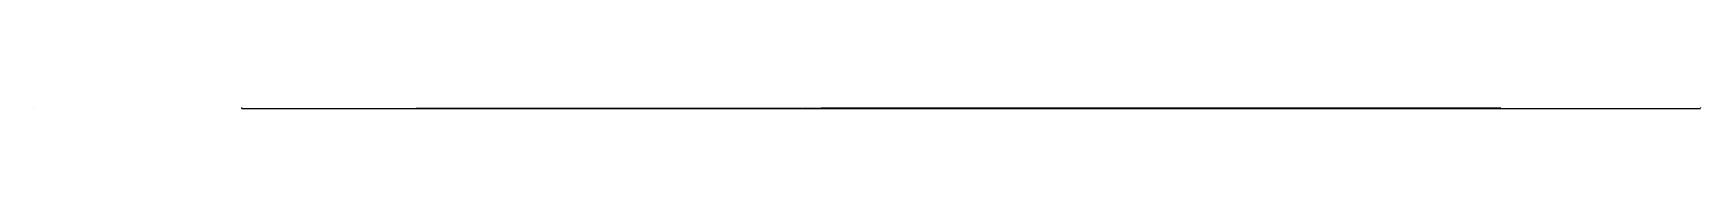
# Model space of a CAD drawing. Header units: metres. Extents: x -1 to 72750024, y 3999 to 4800.
# Drawn here: x 48750003 to 49150024, y 4279 to 4480 of the extents above; entities that cross this region are included whole.
import ezdxf

# ---------------------------------------------------------------- set-up
doc = ezdxf.new("R2010")
doc.units = ezdxf.units.M

msp = doc.modelspace()

# ---------------------------------------------------------------- linework, layer by layer
at = {"color": 7}
for p, q in [((48750003.013, 4480), (48750024.105, 4480)), ((48750003.013, 4480), (48750003.013, 4461.921)), ((48750024.105, 4461.921), (48750003.013, 4461.921)), ((48750006.026, 4473.974), (48750021.092, 4473.974)), ((48750024.105, 4480), (48750024.105, 4461.921)), ((48800000, 4460), (48799998.795, 4460)), ((48800000, 4424), (48799998.795, 4424)), ((48800000, 4388), (48799998.795, 4388)), ((48800000, 4352), (48799998.795, 4352)), ((48800000, 4316), (48799998.795, 4316)), ((48800000, 4280), (48799998.795, 4280)), ((48800000, 4452.8), (48799999.247, 4452.8)), ((48800000, 4445.6), (48799999.247, 4445.6)), ((48800000, 4438.4), (48799999.247, 4438.4)), ((48800000, 4431.2), (48799999.247, 4431.2)), ((48800000, 4416.8), (48799999.247, 4416.8)), ((48800000, 4409.6), (48799999.247, 4409.6)), ((48800000, 4402.4), (48799999.247, 4402.4)), ((48800000, 4395.2), (48799999.247, 4395.2)), ((48800000, 4380.8), (48799999.247, 4380.8)), ((48800000, 4373.6), (48799999.247, 4373.6)), ((48800000, 4366.4), (48799999.247, 4366.4)), ((48800000, 4359.2), (48799999.247, 4359.2)), ((48800000, 4344.8), (48799999.247, 4344.8)), ((48800000, 4337.6), (48799999.247, 4337.6)), ((48800000, 4330.4), (48799999.247, 4330.4)), ((48800000, 4323.2), (48799999.247, 4323.2)), ((48800000, 4308.8), (48799999.247, 4308.8)), ((48800000, 4301.6), (48799999.247, 4301.6)), ((48800000, 4294.4), (48799999.247, 4294.4)), ((48800000, 4287.2), (48799999.247, 4287.2)), ((48800000, 4280), (48800000, 4460)), ((48800000, 4280), (49150000, 4280)), ((48800000, 4280), (48800000, 4278.795)), ((48810000.001, 4280), (48810000.001, 4279.247)), ((48820000.002, 4280), (48820000.002, 4279.247)), ((48830000.003, 4280), (48830000.003, 4279.247)), ((48840000.003, 4280), (48840000.003, 4279.247)), ((48850000.001, 4280), (48850000.001, 4278.795)), ((48859999.998, 4280), (48859999.998, 4279.247)), ((48869999.996, 4280), (48869999.996, 4279.247)), ((48879999.993, 4280), (48879999.993, 4279.247)), ((48889999.991, 4280), (48889999.991, 4279.247)), ((48900000.002, 4280), (48900000.002, 4278.795)), ((48910000.006, 4280), (48910000.006, 4279.247)), ((48920000.01, 4280), (48920000.01, 4279.247)), ((48930000.015, 4280), (48930000.015, 4279.247)), ((48940000.019, 4280), (48940000.019, 4279.247)), ((48949999.996, 4280), (48949999.996, 4278.795)), ((48960000, 4280), (48960000, 4279.247)), ((48970000.005, 4280), (48970000.005, 4279.247)), ((48980000.009, 4280), (48980000.009, 4279.247)), ((48990000.013, 4280), (48990000.013, 4279.247)), ((49000000.004, 4280), (49000000.004, 4278.795)), ((49010000.008, 4280), (49010000.008, 4279.247)), ((49020000.012, 4280), (49020000.012, 4279.247)), ((49030000.003, 4280), (49030000.003, 4279.247)), ((49039999.994, 4280), (49039999.994, 4279.247)), ((49050000.012, 4280), (49050000.012, 4278.795)), ((49060000.002, 4280), (49060000.002, 4279.247)), ((49069999.993, 4280), (49069999.993, 4279.247)), ((49079999.984, 4280), (49079999.984, 4279.247)), ((49089999.975, 4280), (49089999.975, 4279.247)), ((49099999.992, 4280), (49099999.992, 4278.795)), ((49109999.983, 4280), (49109999.983, 4279.247)), ((49119999.974, 4280), (49119999.974, 4279.247)), ((49129999.964, 4280), (49129999.964, 4279.247)), ((49139999.955, 4280), (49139999.955, 4279.247)), ((49150000, 4280), (49150000, 4278.795)), ((49150003.013, 4460), (49150024.105, 4460)), ((49150003.013, 4460), (49150003.013, 4441.921)), ((49150024.105, 4441.921), (49150003.013, 4441.921)), ((49150006.026, 4453.974), (49150021.092, 4453.974)), ((49150024.105, 4460), (49150024.105, 4441.921))]:
    msp.add_line(p, q, dxfattribs=at)
at = {"color": 4}
for p, q in [((48750006.026, 4469.454), (48750021.092, 4469.454)), ((48829646.539, 4281.91), (48830085.461, 4283.27)), ((48830085.461, 4283.27), (48830397.529, 4283.505)), ((48830397.529, 4283.505), (48831157.029, 4284.992)), ((48831157.029, 4284.992), (48832418.811, 4286.062)), ((48832418.811, 4286.062), (48833521, 4288.494)), ((48833521, 4288.494), (48833671.77, 4288.133)), ((48833671.77, 4288.133), (48834868.289, 4290.014)), ((48834868.289, 4290.014), (48834942.461, 4290.204)), ((48834942.461, 4290.204), (48835023.73, 4289.65)), ((48835023.73, 4289.65), (48835386.789, 4291.037)), ((48835386.789, 4291.037), (48835778.469, 4292.178)), ((48835778.469, 4292.178), (48836813.922, 4293.13)), ((48836813.922, 4293.13), (48837057.531, 4292.122)), ((48837057.531, 4292.122), (48837453.859, 4293.074)), ((48837453.859, 4293.074), (48838098.02, 4294.446)), ((48838098.02, 4294.446), (48838161.48, 4294.684)), ((48838161.48, 4294.684), (48838315.289, 4294.738)), ((48838315.289, 4294.738), (48838432.73, 4295.117)), ((48838432.73, 4295.117), (48838760.5, 4295.116)), ((48838760.5, 4295.116), (48838786.422, 4295.404)), ((48838786.422, 4295.404), (48838957.609, 4295.564)), ((48838957.609, 4295.564), (48839391.391, 4295.673)), ((48839391.391, 4295.673), (48839498.199, 4296.478)), ((48839498.199, 4296.478), (48839973.59, 4296.938)), ((48839973.59, 4296.938), (48840178.078, 4297.116)), ((48840178.078, 4297.116), (48840207.078, 4297.739)), ((48840207.078, 4297.739), (48840261.621, 4297.2)), ((48840261.621, 4297.2), (48840292.43, 4297.301)), ((48840292.43, 4297.301), (48840358.219, 4297.22)), ((48840358.219, 4297.22), (48840414.34, 4297.534)), ((48840414.34, 4297.534), (48840485.629, 4297.729)), ((48840485.629, 4297.729), (48841034.82, 4298.468)), ((48841034.82, 4298.468), (48841144.109, 4298.15)), ((48841144.109, 4298.15), (48841862.75, 4299.493)), ((48841862.75, 4299.493), (48842259.961, 4299.781)), ((48842259.961, 4299.781), (48842401.18, 4299.488)), ((48842401.18, 4299.488), (48842873.68, 4299.842)), ((48842873.68, 4299.842), (48843008.371, 4299.725)), ((48843008.371, 4299.725), (48843024.941, 4301.04)), ((48843024.941, 4301.04), (48843518.961, 4301.115)), ((48843518.961, 4301.115), (48843540.211, 4301.136)), ((48843540.211, 4301.136), (48843651.602, 4301.273)), ((48843651.602, 4301.273), (48843781.172, 4301.413)), ((48843781.172, 4301.413), (48843919.059, 4301.609)), ((48843919.059, 4301.609), (48844031.211, 4301.758)), ((48844031.211, 4301.758), (48844058.051, 4301.506)), ((48844058.051, 4301.506), (48844306.422, 4302.259)), ((48844306.422, 4302.259), (48845159.109, 4303.54)), ((48845159.109, 4303.54), (48845834.75, 4302.773)), ((48845834.75, 4302.773), (48845862.602, 4304.247)), ((48845862.602, 4304.247), (48847059.371, 4304.498)), ((48847059.371, 4304.498), (48847611.879, 4306.158)), ((48847611.879, 4306.158), (48847762.922, 4307.065)), ((48847762.922, 4307.065), (48849015.41, 4307.725)), ((48849015.41, 4307.725), (48849980.422, 4307.861)), ((48849980.422, 4307.861), (48851206.281, 4310.003)), ((48851206.281, 4310.003), (48851459.121, 4310.12)), ((48851459.121, 4310.12), (48851859.84, 4310.416)), ((48851859.84, 4310.416), (48851898.359, 4310.624)), ((48851898.359, 4310.624), (48852037.25, 4310.778)), ((48852037.25, 4310.778), (48852114.801, 4311.057)), ((48852114.801, 4311.057), (48852153.391, 4309.831)), ((48852153.391, 4309.831), (48852295.711, 4312.198)), ((48852295.711, 4312.198), (48852378.43, 4311.194)), ((48852378.43, 4311.194), (48852455.289, 4311.039)), ((48852455.289, 4311.039), (48852678.27, 4311.392)), ((48852678.27, 4311.392), (48852728.941, 4311.486)), ((48852728.941, 4311.486), (48852752.328, 4310.942)), ((48852752.328, 4310.942), (48853353.34, 4312.117)), ((48853353.34, 4312.117), (48853491.559, 4313.671)), ((48853491.559, 4313.671), (48853632.23, 4312.278)), ((48853632.23, 4312.278), (48853949.801, 4313.009)), ((48853949.801, 4313.009), (48854318.461, 4313.21)), ((48854318.461, 4313.21), (48854510.879, 4313.633)), ((48854510.879, 4313.633), (48854535.27, 4313.542)), ((48854535.27, 4313.542), (48854566.762, 4313.626)), ((48854566.762, 4313.626), (48854603.199, 4313.659)), ((48854603.199, 4313.659), (48854709.148, 4313.788)), ((48854709.148, 4313.788), (48854826.949, 4314.173)), ((48854826.949, 4314.173), (48854895.73, 4314.012)), ((48854895.73, 4314.012), (48855255.82, 4314.041)), ((48855255.82, 4314.041), (48855719.238, 4315.51)), ((48855719.238, 4315.51), (48856879.91, 4315.775)), ((48856879.91, 4315.775), (48857004.949, 4317.154)), ((48857004.949, 4317.154), (48857137.98, 4318.767)), ((48857137.98, 4318.767), (48857387.879, 4316.537)), ((48857387.879, 4316.537), (48857478.48, 4317.251)), ((48857478.48, 4317.251), (48857682.578, 4317.29)), ((48857682.578, 4317.29), (48857715.73, 4319.077)), ((48857715.73, 4319.077), (48857950.891, 4318.042)), ((48857950.891, 4318.042), (48858178.109, 4317.946)), ((48858178.109, 4317.946), (48858434.629, 4318.82)), ((48858434.629, 4318.82), (48858509.27, 4318.564)), ((48858509.27, 4318.564), (48858584.75, 4318.398)), ((48858584.75, 4318.398), (48858609.68, 4318.132)), ((48858609.68, 4318.132), (48858793.82, 4318.393)), ((48858793.82, 4318.393), (48858833.012, 4320.073)), ((48858833.012, 4320.073), (48859007.801, 4318.363)), ((48859007.801, 4318.363), (48859059.5, 4318.695)), ((48859059.5, 4318.695), (48859153.301, 4320.881)), ((48859153.301, 4320.881), (48859603.379, 4320.295)), ((48859603.379, 4320.295), (48860224.352, 4320.49)), ((48860224.352, 4320.49), (48860419.012, 4320.271)), ((48860419.012, 4320.271), (48860424.051, 4320.27)), ((48860424.051, 4320.27), (48861744.012, 4320.67)), ((48861744.012, 4320.67), (48862093.621, 4319.772)), ((48862093.621, 4319.772), (48862137.219, 4320.617)), ((48862137.219, 4320.617), (48863353.672, 4321.588)), ((48863353.672, 4321.588), (48863356.711, 4323.262)), ((48863356.711, 4323.262), (48863662.961, 4322.356)), ((48863662.961, 4322.356), (48864382.801, 4324.001)), ((48864382.801, 4324.001), (48864389.059, 4324.717)), ((48864389.059, 4324.717), (48864600.34, 4324.242)), ((48864600.34, 4324.242), (48865003.879, 4324.843)), ((48865003.879, 4324.843), (48865130.371, 4323.523)), ((48865130.371, 4323.523), (48865163.941, 4325.778)), ((48865163.941, 4325.778), (48866843.094, 4326.37)), ((48866843.094, 4326.37), (48867008.867, 4325.443)), ((48867008.867, 4325.443), (48867195.211, 4327.109)), ((48867195.211, 4327.109), (48867312.109, 4327.751)), ((48867312.109, 4327.751), (48867516.344, 4327.459)), ((48867516.344, 4327.459), (48867534.867, 4326.207)), ((48867534.867, 4326.207), (48867562.648, 4326.967)), ((48867562.648, 4326.967), (48868051.883, 4327.167)), ((48868051.883, 4327.167), (48869295.547, 4328.912)), ((48869295.547, 4328.912), (48869485.797, 4330.647)), ((48869485.797, 4330.647), (48869730.773, 4328.349)), ((48869730.773, 4328.349), (48869788.641, 4328.781)), ((48869788.641, 4328.781), (48871361.359, 4330.94)), ((48871361.359, 4330.94), (48871482.289, 4331.571)), ((48871482.289, 4331.571), (48872635.07, 4332.409)), ((48872635.07, 4332.409), (48873040.523, 4331.643)), ((48873040.523, 4331.643), (48873217.203, 4332.101)), ((48873217.203, 4332.101), (48873653.258, 4330.623)), ((48873653.258, 4330.623), (48874336.672, 4333.01)), ((48874336.672, 4333.01), (48874849.094, 4334.038)), ((48874849.094, 4334.038), (48875007.422, 4331.291)), ((48875007.422, 4331.291), (48875387.023, 4333.908)), ((48875387.023, 4333.908), (48875713.813, 4333.268)), ((48875713.813, 4333.268), (48875819.227, 4334.143)), ((48875819.227, 4334.143), (48876377.93, 4334.586)), ((48876377.93, 4334.586), (48876572.953, 4334.833)), ((48876572.953, 4334.833), (48877051.719, 4335.694)), ((48877051.719, 4335.694), (48877188.227, 4333.02)), ((48877188.227, 4333.02), (48877322.891, 4335.94)), ((48877322.891, 4335.94), (48877567.102, 4336.833)), ((48877567.102, 4336.833), (48877722.508, 4336.611)), ((48877722.508, 4336.611), (48877989.727, 4335.209)), ((48877989.727, 4335.209), (48878667.063, 4335.708)), ((48878667.063, 4335.708), (48878947.219, 4336.704)), ((48878947.219, 4336.704), (48879113.578, 4337.121)), ((48879113.578, 4337.121), (48879145.883, 4333.861)), ((48879145.883, 4333.861), (48879152.57, 4336.834)), ((48879152.57, 4336.834), (48879852.203, 4336.059)), ((48879852.203, 4336.059), (48880083.547, 4338.298)), ((48880083.547, 4338.298), (48880097.891, 4338.005)), ((48880097.891, 4338.005), (48880883.211, 4339.767)), ((48880883.211, 4339.767), (48881281.531, 4338.127)), ((48881281.531, 4338.127), (48881354.547, 4337.571)), ((48881354.547, 4337.571), (48881905.227, 4340.031)), ((48881905.227, 4340.031), (48882571.047, 4340.758)), ((48882571.047, 4340.758), (48882848.273, 4339.398)), ((48882848.273, 4339.398), (48882958.742, 4340.124)), ((48882958.742, 4340.124), (48883353.922, 4339.034)), ((48883353.922, 4339.034), (48883441.594, 4340.029)), ((48883441.594, 4340.029), (48883524.477, 4340.151)), ((48883524.477, 4340.151), (48883778.32, 4341.516)), ((48883778.32, 4341.516), (48884042.359, 4341.025)), ((48884042.359, 4341.025), (48884148.57, 4341.115)), ((48884148.57, 4341.115), (48884192.797, 4340.492)), ((48884192.797, 4340.492), (48884698.25, 4341.334)), ((48884698.25, 4341.334), (48884737.008, 4341.897)), ((48884737.008, 4341.897), (48884979.727, 4341.488)), ((48884979.727, 4341.488), (48885058.43, 4340.747)), ((48885058.43, 4340.747), (48885299.906, 4341.53)), ((48885299.906, 4341.53), (48885478.609, 4341.75)), ((48885478.609, 4341.75), (48885665.203, 4343.365)), ((48885665.203, 4343.365), (48885866.969, 4342.376)), ((48885866.969, 4342.376), (48885944.023, 4342.351)), ((48885944.023, 4342.351), (48886000.688, 4342.2)), ((48886000.688, 4342.2), (48886480.18, 4342.753)), ((48886480.18, 4342.753), (48886691.148, 4342.849)), ((48886691.148, 4342.849), (48886997.273, 4342.926)), ((48886997.273, 4342.926), (48887364.352, 4344.298)), ((48887364.352, 4344.298), (48887399.273, 4344.305)), ((48887399.273, 4344.305), (48887587.453, 4343.633)), ((48887587.453, 4343.633), (48887988.539, 4343.973)), ((48887988.539, 4343.973), (48889433.008, 4344.343)), ((48889433.008, 4344.343), (48889527.117, 4343.306)), ((48889527.117, 4343.306), (48889811.5, 4346.288)), ((48889811.5, 4346.288), (48890273.469, 4345.193)), ((48890273.469, 4345.193), (48891448.852, 4347.477)), ((48891448.852, 4347.477), (48891532.844, 4346.545)), ((48891532.844, 4346.545), (48891680.867, 4347.149)), ((48891680.867, 4347.149), (48891705.453, 4347.348)), ((48891705.453, 4347.348), (48892138.906, 4347.702)), ((48892138.906, 4347.702), (48892304, 4347.52)), ((48892304, 4347.52), (48892336.57, 4347.437)), ((48892336.57, 4347.437), (48892340.477, 4347.555)), ((48892340.477, 4347.555), (48892352.781, 4348.292)), ((48892352.781, 4348.292), (48892419.844, 4347.57)), ((48892419.844, 4347.57), (48892751.773, 4347.808)), ((48892751.773, 4347.808), (48892992.656, 4347.917)), ((48892992.656, 4347.917), (48893046.938, 4347.4)), ((48893046.938, 4347.4), (48893215.977, 4348.235)), ((48893215.977, 4348.235), (48893827.047, 4349.458)), ((48893827.047, 4349.458), (48894243.992, 4350.406)), ((48894243.992, 4350.406), (48894453.398, 4349.021)), ((48894453.398, 4349.021), (48894595.313, 4348.417)), ((48894595.313, 4348.417), (48894633.727, 4349.539)), ((48894633.727, 4349.539), (48894879.242, 4348.377)), ((48894879.242, 4348.377), (48894997.992, 4349.097)), ((48894997.992, 4349.097), (48895153.133, 4350.024)), ((48895153.133, 4350.024), (48895217.609, 4349.928)), ((48895217.609, 4349.928), (48895409.977, 4349.745)), ((48895409.977, 4349.745), (48896293.813, 4351.534)), ((48896293.813, 4351.534), (48896516.156, 4350.948)), ((48896516.156, 4350.948), (48896724.883, 4350.841)), ((48896724.883, 4350.841), (48896863.063, 4350.81)), ((48896863.063, 4350.81), (48897064.227, 4351.646)), ((48897064.227, 4351.646), (48897079.672, 4351.143)), ((48897079.672, 4351.143), (48897158.273, 4351.317)), ((48897158.273, 4351.317), (48897427.609, 4350.951)), ((48897427.609, 4350.951), (48897469.727, 4352.454)), ((48897469.727, 4352.454), (48897531.773, 4351.601)), ((48897531.773, 4351.601), (48898024.594, 4351.79)), ((48898024.594, 4351.79), (48898390.617, 4352.546)), ((48898390.617, 4352.546), (48898398.094, 4352.456)), ((48898398.094, 4352.456), (48898666.992, 4352.363)), ((48898666.992, 4352.363), (48899001.883, 4352.627)), ((48899001.883, 4352.627), (48899678.313, 4353.855)), ((48899678.313, 4353.855), (48900232.898, 4355.315)), ((48900232.898, 4355.315), (48900335.703, 4354.089)), ((48900335.703, 4354.089), (48900727.398, 4353.871)), ((48900727.398, 4353.871), (48901046.703, 4355.349)), ((48901046.703, 4355.349), (48901121.797, 4354.018)), ((48901121.797, 4354.018), (48901965.398, 4355.109)), ((48901965.398, 4355.109), (48901999.398, 4355.364)), ((48901999.398, 4355.364), (48902174.297, 4354.655)), ((48902174.297, 4354.655), (48902317.602, 4355.666)), ((48902317.602, 4355.666), (48902625.102, 4355.407)), ((48902625.102, 4355.407), (48902775.602, 4356.512)), ((48902775.602, 4356.512), (48903949.5, 4356.982)), ((48903949.5, 4356.982), (48904171.5, 4357.036)), ((48904171.5, 4357.036), (48904357.898, 4357.868)), ((48904357.898, 4357.868), (48904409.898, 4355.707)), ((48904409.898, 4355.707), (48904594.102, 4357.896)), ((48904594.102, 4357.896), (48904640.398, 4357.94)), ((48904640.398, 4357.94), (48904656.797, 4357.203)), ((48904656.797, 4357.203), (48904774.602, 4358.349)), ((48904774.602, 4358.349), (48904877.703, 4357.433)), ((48904877.703, 4357.433), (48905245.102, 4357.706)), ((48905245.102, 4357.706), (48905870.398, 4359.009)), ((48905870.398, 4359.009), (48906154, 4360.345)), ((48906154, 4360.345), (48906263.203, 4357.583)), ((48906263.203, 4357.583), (48906531.5, 4358.347)), ((48906531.5, 4358.347), (48906674.297, 4359.686)), ((48906674.297, 4359.686), (48907105.398, 4358.556)), ((48907105.398, 4358.556), (48907124.297, 4360.398)), ((48907124.297, 4360.398), (48907195.203, 4359.755)), ((48907195.203, 4359.755), (48907203.297, 4358.888)), ((48907203.297, 4358.888), (48907772.703, 4359.734)), ((48907772.703, 4359.734), (48907903.297, 4359.69)), ((48907903.297, 4359.69), (48908100.602, 4359.952)), ((48908100.602, 4359.952), (48908105.703, 4360.034)), ((48908105.703, 4360.034), (48908119.398, 4361.014)), ((48908119.398, 4361.014), (48908279.5, 4360.36)), ((48908279.5, 4360.36), (48908351.797, 4359.966)), ((48908351.797, 4359.966), (48908471.203, 4360.602)), ((48908471.203, 4360.602), (48908769.602, 4360.388)), ((48908769.602, 4360.388), (48908868.703, 4361.26)), ((48908868.703, 4361.26), (48909205.797, 4360.515)), ((48909205.797, 4360.515), (48909414.102, 4361.734)), ((48909414.102, 4361.734), (48909467.102, 4360.899)), ((48909467.102, 4360.899), (48909537.602, 4361.107)), ((48909537.602, 4361.107), (48910104.797, 4360.316)), ((48910104.797, 4360.316), (48910346.398, 4361.539)), ((48910346.398, 4361.539), (48910442, 4361.635)), ((48910442, 4361.635), (48911291, 4363.326)), ((48911291, 4363.326), (48911526.5, 4363.212)), ((48911526.5, 4363.212), (48911622.102, 4363.384)), ((48911622.102, 4363.384), (48911927.5, 4364.173)), ((48911927.5, 4364.173), (48912261.703, 4360.888)), ((48912261.703, 4360.888), (48912614.703, 4364.348)), ((48912614.703, 4364.348), (48912817.703, 4361.929)), ((48912817.703, 4361.929), (48913007.898, 4365.043)), ((48913007.898, 4365.043), (48913432.203, 4362.231)), ((48913432.203, 4362.231), (48913609.203, 4364.901)), ((48913609.203, 4364.901), (48913690, 4364.366)), ((48913690, 4364.366), (48913878.297, 4364.612)), ((48913878.297, 4364.612), (48914556.5, 4365.206)), ((48914556.5, 4365.206), (48914702.5, 4364.388)), ((48914702.5, 4364.388), (48914763.898, 4366.086)), ((48914763.898, 4366.086), (48915095.102, 4364.106)), ((48915095.102, 4364.106), (48915555.5, 4365.868)), ((48915555.5, 4365.868), (48916307.797, 4366.638)), ((48916307.797, 4366.638), (48916418.398, 4367.406)), ((48916418.398, 4367.406), (48916791.297, 4367.852)), ((48916791.297, 4367.852), (48916797, 4364.795)), ((48916797, 4364.795), (48916915.102, 4366.731)), ((48916915.102, 4366.731), (48917758.398, 4366.141)), ((48917758.398, 4366.141), (48917989.297, 4368.012)), ((48917989.297, 4368.012), (48918092.703, 4368.073)), ((48918092.703, 4368.073), (48918936.602, 4368.838)), ((48918936.602, 4368.838), (48920520.797, 4367.953)), ((48920520.797, 4367.953), (48920672.203, 4370.163)), ((48920672.203, 4370.163), (48920683.203, 4369.296)), ((48920683.203, 4369.296), (48920734.797, 4369.19)), ((48920734.797, 4369.19), (48920826.602, 4369.346)), ((48920826.602, 4369.346), (48920928.102, 4369.309)), ((48920928.102, 4369.309), (48921020.102, 4369.745)), ((48921020.102, 4369.745), (48921190.398, 4369.647)), ((48921190.398, 4369.647), (48921280.297, 4370.635)), ((48921280.297, 4370.635), (48921315.703, 4369.74)), ((48921315.703, 4369.74), (48921369.602, 4369.534)), ((48921369.602, 4369.534), (48921721.5, 4368.478)), ((48921721.5, 4368.478), (48921811.102, 4370.154)), ((48921811.102, 4370.154), (48921996.297, 4369.903)), ((48921996.297, 4369.903), (48922128.5, 4370.157)), ((48922128.5, 4370.157), (48922299.5, 4368.282)), ((48922299.5, 4368.282), (48922341.297, 4370.187)), ((48922341.297, 4370.187), (48922516.398, 4371.431)), ((48922516.398, 4371.431), (48922819.602, 4370.681)), ((48922819.602, 4370.681), (48923044.703, 4370.705)), ((48923044.703, 4370.705), (48923070.602, 4370.983)), ((48923070.602, 4370.983), (48923073.898, 4370.914)), ((48923073.898, 4370.914), (48923099.797, 4371.691)), ((48923099.797, 4371.691), (48923299.297, 4370.24)), ((48923299.297, 4370.24), (48923368.297, 4370.865)), ((48923368.297, 4370.865), (48924110.203, 4371.64)), ((48924110.203, 4371.64), (48924350.203, 4371.765)), ((48924350.203, 4371.765), (48924625.102, 4370.869)), ((48924625.102, 4370.869), (48925233.5, 4372.934)), ((48925233.5, 4372.934), (48925292.5, 4372.329)), ((48925292.5, 4372.329), (48925601.797, 4372.473)), ((48925601.797, 4372.473), (48926122.203, 4372.985)), ((48926122.203, 4372.985), (48926140.297, 4371.81)), ((48926140.297, 4371.81), (48926386.297, 4373.53)), ((48926386.297, 4373.53), (48926578.898, 4372.752)), ((48926578.898, 4372.752), (48927156.203, 4374.138)), ((48927156.203, 4374.138), (48927280.297, 4374.649)), ((48927280.297, 4374.649), (48927408.898, 4371.388)), ((48927408.898, 4371.388), (48927692.398, 4374.077)), ((48927692.398, 4374.077), (48928053.102, 4373.094)), ((48928053.102, 4373.094), (48928319.398, 4372.737)), ((48928319.398, 4372.737), (48928601.703, 4371.295)), ((48928601.703, 4371.295), (48928793, 4375.387)), ((48928793, 4375.387), (48929646.398, 4375.283)), ((48929646.398, 4375.283), (48929721, 4375.206)), ((48929721, 4375.206), (48930554, 4376.52)), ((48930554, 4376.52), (48930964.797, 4375.822)), ((48930964.797, 4375.822), (48931293.703, 4376.125)), ((48931293.703, 4376.125), (48931690.703, 4375.414)), ((48931690.703, 4375.414), (48931769.797, 4376.109)), ((48931769.797, 4376.109), (48931910.906, 4374.565)), ((48931910.906, 4374.565), (48932300.594, 4376.968)), ((48932300.594, 4376.968), (48932440.797, 4378.318)), ((48932440.797, 4378.318), (48933422.094, 4378.434)), ((48933422.094, 4378.434), (48933643.297, 4376.095)), ((48933643.297, 4376.095), (48933806.797, 4377.697)), ((48933806.797, 4377.697), (48934491.797, 4378.2)), ((48934491.797, 4378.2), (48934557.094, 4379.074)), ((48934557.094, 4379.074), (48935249.406, 4379.739)), ((48935249.406, 4379.739), (48935737.203, 4378.341)), ((48935737.203, 4378.341), (48936200.406, 4378.857)), ((48936200.406, 4378.857), (48936673.5, 4377.245)), ((48936673.5, 4377.245), (48939001.797, 4381.681)), ((48939001.797, 4381.681), (48939384.906, 4382.66)), ((48939384.906, 4382.66), (48939740.203, 4383.036)), ((48939740.203, 4383.036), (48941297.5, 4383.516)), ((48941297.5, 4383.516), (48942703.406, 4380.943)), ((48942703.406, 4380.943), (48943504.5, 4381.78)), ((48943504.5, 4381.78), (48943783.297, 4381.049)), ((48943783.297, 4381.049), (48944181.5, 4384.189)), ((48944181.5, 4384.189), (48946876.5, 4384.421)), ((48946876.5, 4384.421), (48946950.594, 4385.132)), ((48946950.594, 4385.132), (48947280.094, 4387.462)), ((48947280.094, 4387.462), (48948098.797, 4387.44)), ((48948098.797, 4387.44), (48948265.797, 4388.03)), ((48948265.797, 4388.03), (48948423.203, 4382.102)), ((48948423.203, 4382.102), (48951694.703, 4388.097)), ((48951694.703, 4388.097), (48952389.906, 4388.954)), ((48952389.906, 4388.954), (48952689, 4386.472)), ((48952689, 4386.472), (48955180.5, 4389.16)), ((48955180.5, 4389.16), (48955223.203, 4391.2)), ((48955223.203, 4391.2), (48955625, 4387.728)), ((48955625, 4387.728), (48955644.594, 4390.843)), ((48955644.594, 4390.843), (48956426.703, 4392.386)), ((48956426.703, 4392.386), (48957475.594, 4392.989)), ((48957475.594, 4392.989), (48959973.906, 4392.733)), ((48959973.906, 4392.733), (48960236, 4391.008)), ((48960236, 4391.008), (48960812.797, 4392.981)), ((48960812.797, 4392.981), (48961439.594, 4393.419)), ((48961439.594, 4393.419), (48961479.906, 4393.044)), ((48961479.906, 4393.044), (48961911.094, 4392.162)), ((48961911.094, 4392.162), (48962080.703, 4394.36)), ((48962080.703, 4394.36), (48962462.406, 4393.126)), ((48962462.406, 4393.126), (48962468.594, 4394.108)), ((48962468.594, 4394.108), (48964043.5, 4392.783)), ((48964043.5, 4392.783), (48964222.703, 4395.219)), ((48964222.703, 4395.219), (48965213.703, 4394.431)), ((48965213.703, 4394.431), (48965446.797, 4396.874)), ((48965446.797, 4396.874), (48966395.703, 4397.562)), ((48966395.703, 4397.562), (48966890.094, 4396.746)), ((48966890.094, 4396.746), (48966931.297, 4396.094)), ((48966931.297, 4396.094), (48967016.406, 4395.078)), ((48967016.406, 4395.078), (48967870.703, 4395.625)), ((48967870.703, 4395.625), (48968810.297, 4396.559)), ((48968810.297, 4396.559), (48968987.094, 4396.991)), ((48968987.094, 4396.991), (48970052.797, 4398.459)), ((48970052.797, 4398.459), (48970141.297, 4397.419)), ((48970141.297, 4397.419), (48970998.906, 4393.858)), ((48970998.906, 4393.858), (48973109.297, 4400.296)), ((48973109.297, 4400.296), (48973141.094, 4397.686)), ((48973141.094, 4397.686), (48973695.203, 4400.301)), ((48973695.203, 4400.301), (48974247.906, 4399.065)), ((48974247.906, 4399.065), (48974418.5, 4401.567)), ((48974418.5, 4401.567), (48977563.203, 4401.966)), ((48977563.203, 4401.966), (48978220.594, 4401.077)), ((48978220.594, 4401.077), (48978402.594, 4402.381)), ((48978402.594, 4402.381), (48980165.906, 4402.966)), ((48980165.906, 4402.966), (48980211.797, 4402.8)), ((48980211.797, 4402.8), (48980418.5, 4402.45)), ((48980418.5, 4402.45), (48980546.797, 4403.587)), ((48980546.797, 4403.587), (48980779.5, 4403.163)), ((48980779.5, 4403.163), (48981013.703, 4403.136)), ((48981013.703, 4403.136), (48982165.594, 4405.293)), ((48982165.594, 4405.293), (48983455.594, 4405.288)), ((48983455.594, 4405.288), (48985542.906, 4403.126)), ((48985542.906, 4403.126), (48987939.594, 4407.412)), ((48987939.594, 4407.412), (48989513, 4408.718)), ((48989513, 4408.718), (48990118.203, 4403.931)), ((48990118.203, 4403.931), (48992178.094, 4409.199)), ((48992178.094, 4409.199), (48995080.594, 4410.454)), ((48995080.594, 4410.454), (48996347.5, 4411.801)), ((48996347.5, 4411.801), (48997234.703, 4411.574)), ((48997234.703, 4411.574), (48997788.094, 4408.934)), ((48997788.094, 4408.934), (49000083.297, 4413.044)), ((49000083.297, 4413.044), (49000813.906, 4412.886)), ((49000813.906, 4412.886), (49001339.094, 4412.812)), ((49001339.094, 4412.812), (49002183.203, 4413.621)), ((49002183.203, 4413.621), (49002719.406, 4410.936)), ((49002719.406, 4410.936), (49002733.297, 4414.549)), ((49002733.297, 4414.549), (49003442.5, 4413.495)), ((49003442.5, 4413.495), (49004104.797, 4414.847)), ((49004104.797, 4414.847), (49004451.797, 4414.551)), ((49004451.797, 4414.551), (49005017, 4413.067)), ((49005017, 4413.067), (49005451.297, 4414.365)), ((49005451.297, 4414.365), (49006480.594, 4415.138)), ((49006480.594, 4415.138), (49007065.094, 4415.125)), ((49007065.094, 4415.125), (49007132.5, 4414.861)), ((49007132.5, 4414.861), (49007979.797, 4416.526)), ((49007979.797, 4416.526), (49008308.297, 4416.937)), ((49008308.297, 4416.937), (49008617.906, 4414.774)), ((49008617.906, 4414.774), (49009180.094, 4415.979)), ((49009180.094, 4415.979), (49010694.703, 4416.435)), ((49010694.703, 4416.435), (49011447.594, 4418.035)), ((49011447.594, 4418.035), (49013100.094, 4417.579)), ((49013100.094, 4417.579), (49013174, 4418.97)), ((49013174, 4418.97), (49013230.797, 4417.46)), ((49013230.797, 4417.46), (49014745.5, 4419.427)), ((49014745.5, 4419.427), (49017377.094, 4420.715)), ((49017377.094, 4420.715), (49017721.5, 4420.678)), ((49017721.5, 4420.678), (49017726.703, 4419.329)), ((49017726.703, 4419.329), (49020406.703, 4421.824)), ((49020406.703, 4421.824), (49020789.203, 4420.192)), ((49020789.203, 4420.192), (49021029.703, 4422.239)), ((49021029.703, 4422.239), (49023008.203, 4422.906)), ((49023008.203, 4422.906), (49023341.703, 4421.6)), ((49023341.703, 4421.6), (49024334.797, 4423.639)), ((49024334.797, 4423.639), (49024463.203, 4423.239)), ((49024463.203, 4423.239), (49025267.797, 4423.802)), ((49025267.797, 4423.802), (49025529.203, 4423.916)), ((49025529.203, 4423.916), (49027073.297, 4423.793)), ((49027073.297, 4423.793), (49027514.297, 4424.723)), ((49027514.297, 4424.723), (49027585.906, 4425.031)), ((49027585.906, 4425.031), (49027745.797, 4424.756)), ((49027745.797, 4424.756), (49028159.703, 4423.748)), ((49028159.703, 4423.748), (49029337.797, 4423.665)), ((49029337.797, 4423.665), (49029366.094, 4425.352)), ((49029366.094, 4425.352), (49029795.703, 4425.476)), ((49029795.703, 4425.476), (49030437.406, 4425.752)), ((49030437.406, 4425.752), (49030765.906, 4425.183)), ((49030765.906, 4425.183), (49030919.906, 4426.413)), ((49030919.906, 4426.413), (49031047.094, 4426.036)), ((49031047.094, 4426.036), (49031080, 4425.702)), ((49031080, 4425.702), (49031663.094, 4426.443)), ((49031663.094, 4426.443), (49032943.297, 4427.176)), ((49032943.297, 4427.176), (49034475.5, 4427.754)), ((49034475.5, 4427.754), (49035087.094, 4428.341)), ((49035087.094, 4428.341), (49035797, 4426.445)), ((49035797, 4426.445), (49035941.203, 4426.668)), ((49035941.203, 4426.668), (49037738.703, 4428.668)), ((49037738.703, 4428.668), (49038574.703, 4430.11)), ((49038574.703, 4430.11), (49038875.797, 4428.464)), ((49038875.797, 4428.464), (49043785.094, 4432.603)), ((49043785.094, 4432.603), (49045921.797, 4430.347)), ((49045921.797, 4430.347), (49051103.406, 4435.832)), ((49051103.406, 4435.832), (49055040.406, 4434.045)), ((49055040.406, 4434.045), (49060341.5, 4439.613)), ((49060341.5, 4439.613), (49062335.688, 4437.225)), ((49062335.688, 4437.225), (49066412.688, 4439.315)), ((49066412.688, 4439.315), (49067302.688, 4440.559)), ((49067302.688, 4440.559), (49067882.188, 4440.644)), ((49067882.188, 4440.644), (49067899.5, 4440.343)), ((49067899.5, 4440.343), (49068085.594, 4440.692)), ((49068085.594, 4440.692), (49070547.906, 4443.517)), ((49070547.906, 4443.517), (49072555.406, 4441.89)), ((49072555.406, 4441.89), (49080683.688, 4447.18)), ((49080683.688, 4447.18), (49080882.813, 4444.492)), ((49080882.813, 4444.492), (49089966.313, 4447.722)), ((49089966.313, 4447.722), (49090114.688, 4450.348)), ((49090114.688, 4450.348), (49097717.406, 4452.574)), ((49097717.406, 4452.574), (49097768.813, 4450.761)), ((49097768.813, 4450.761), (49101879.406, 4453.434)), ((49101879.406, 4453.434), (49102045.688, 4452.829)), ((49102045.688, 4452.829), (49102091.094, 4453.441)), ((49150006.026, 4449.454), (49150021.092, 4449.454))]:
    msp.add_line(p, q, dxfattribs=at)

doc.saveas('drawing.dxf')
